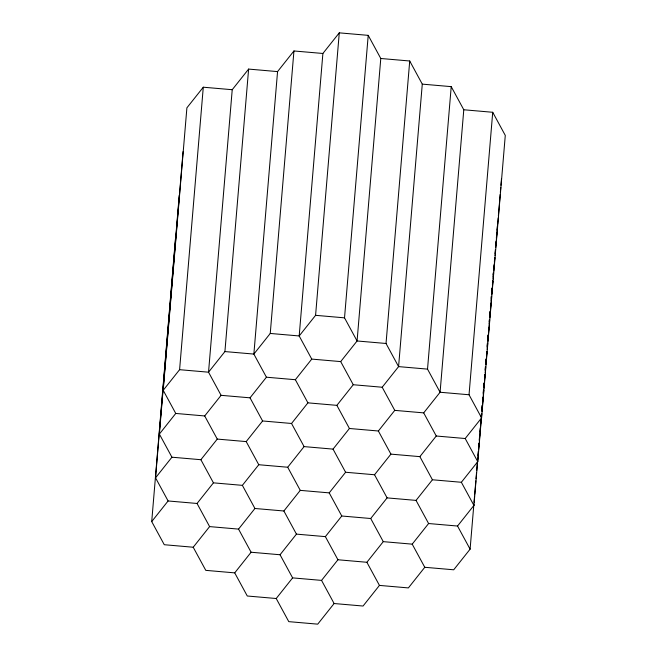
<?xml version="1.0" encoding="UTF-8"?>
<svg xmlns="http://www.w3.org/2000/svg" width="657" height="657" viewBox="0 0 657 657"><rect width="100%" height="100%" fill="white"/><g stroke="black" fill="none" stroke-linecap="round" stroke-linejoin="round"><path stroke-width="0.99" d="M380.781 58.489L357.08 340.975L340.696 361.596L311.755 359.092L299.19 335.957L322.891 53.472L339.275 32.85L368.216 35.355L380.781 58.489L409.722 60.994L422.279 84.129L451.219 86.642L463.785 109.768L492.725 112.281L505.282 135.416L481.589 417.893L465.205 438.523L436.256 436.01L419.872 456.64L390.923 454.127L374.539 474.756L345.598 472.252L329.206 492.873L300.265 490.368L283.881 510.99L254.932 508.485L238.548 529.107L209.608 526.602L193.215 547.232L164.275 544.719L151.718 521.584L175.411 239.107M463.785 109.768L440.083 392.254L423.699 412.875L394.758 410.37L378.366 431L349.425 428.487L333.042 449.117L304.092 446.604L287.709 467.234L258.768 464.729L242.376 485.351L213.435 482.846L197.051 503.467L168.102 500.963L155.545 477.828L179.238 195.351M422.279 84.129L398.585 366.614L382.193 387.236L353.252 384.731L336.869 405.353L307.919 402.848L291.536 423.478L262.595 420.965L246.203 441.594L217.262 439.081L200.878 459.711L171.929 457.206L159.372 434.072L183.073 151.586M311.755 359.092L295.363 379.713L266.422 377.208L250.038 397.83L221.089 395.325L204.705 415.955L175.756 413.442L163.199 390.307L186.9 107.83L203.284 87.209L232.225 89.713L248.617 69.084L277.558 71.597L293.942 50.967L322.891 53.472M163.199 390.307L179.591 369.686L203.284 87.209M232.225 89.713L208.532 372.19L221.089 395.325M179.591 369.686L208.532 372.19L224.916 351.569L248.617 69.084M277.558 71.597L253.865 354.074L266.422 377.208M224.916 351.569L253.865 354.074L270.249 333.452L293.942 50.967M270.249 333.452L299.19 335.957L315.582 315.327L339.275 32.85M481.589 417.893L469.032 394.758L440.083 392.254L427.526 369.119L398.585 366.614L386.029 343.48L357.08 340.975L344.523 317.84L368.216 35.355M386.029 343.48L409.722 60.994M427.526 369.119L451.219 86.642M469.032 394.758L492.725 112.281M193.215 547.232L205.781 570.358L234.721 572.871L247.278 596.006L276.219 598.511L288.784 621.645L317.725 624.15L334.109 603.528L363.058 606.033L379.442 585.403L408.383 587.916L424.775 567.287L453.716 569.791L470.1 549.17L473.869 504.297M474.034 502.26L474.551 496.142M474.724 494.105L475.832 480.842M476.005 478.805L476.522 472.687M476.686 470.65L477.713 458.405M477.976 455.35L478.312 451.269M478.657 447.187L479.002 443.114M479.257 440.05L479.684 434.95M479.938 431.895L480.283 427.814M480.628 423.732L480.965 419.659M481.22 416.595L481.482 413.54M481.909 408.44L482.164 405.377M482.591 400.277L482.764 398.241M483.191 393.141L483.445 390.086M483.872 384.986L484.045 382.941M484.562 376.822L484.726 374.786M485.162 369.686L485.416 366.631M485.843 361.531L486.016 359.486M486.525 353.367L486.697 351.331M487.124 346.231L487.379 343.176M487.806 338.076L488.069 335.013M488.496 329.913L488.668 327.876M489.178 321.758L489.35 319.721M489.777 314.621L490.032 311.558M490.459 306.458L490.722 303.403M491.149 298.303L491.321 296.266M491.748 291.166L492.003 288.103M492.43 283.003L492.602 280.966M493.111 274.848L493.284 272.811M276.219 598.511L292.611 577.881L321.552 580.394L337.936 559.764L366.885 562.277L383.269 541.647L412.21 544.152L428.602 523.53L457.543 526.035L473.927 505.414L478.468 451.359M478.633 449.322L479.15 443.204M479.323 441.167L481.113 419.749M481.285 417.712L481.63 413.631M481.885 410.568L482.312 405.476M482.575 402.413L483.002 397.313M483.256 394.257L483.601 390.176M483.856 387.113L484.193 383.039M484.538 378.958L484.882 374.876M485.219 370.803L485.564 366.721M485.819 363.658L486.246 358.558M486.509 355.503L486.845 351.421M487.19 347.348L487.535 343.266M487.79 340.203L488.217 335.103M488.471 332.048L488.816 327.966M489.161 323.893L489.498 319.811M489.752 316.748L490.188 311.648M490.442 308.593L490.869 303.493M491.124 300.43L491.469 296.356M491.723 293.293L492.15 288.193M492.405 285.138L492.75 281.056M493.095 276.975L493.432 272.901M493.777 268.82L494.121 264.738M494.376 261.683L494.721 257.601M495.058 253.52L495.403 249.446M495.748 245.365L496.084 241.283M496.347 238.228L496.774 233.128M497.029 230.065L497.374 225.992M234.721 572.871L251.105 552.241L280.054 554.754L296.438 534.125L325.379 536.629L341.771 516.008L370.712 518.513L387.096 497.891L416.045 500.396L432.429 479.774L461.37 482.279L477.762 461.649L481.778 413.721M481.951 411.684L483.749 390.266M483.922 388.23L484.349 383.13M484.521 381.093L485.03 374.966M485.203 372.93L485.712 366.811M485.884 364.775L487.001 351.511M487.166 349.475L487.683 343.356M487.855 341.32L489.654 319.902M489.818 317.865L491.617 296.447M491.789 294.41L492.898 281.147M493.07 279.11L493.588 272.992M493.752 270.955L494.869 257.692M495.041 255.655L495.55 249.537M495.723 247.5L497.521 226.082M497.694 224.045L498.203 217.927M498.376 215.882L500.174 194.464M500.347 192.427L500.774 187.327M500.938 185.29L501.455 179.172M159.372 434.072L175.756 413.442M155.545 477.828L171.929 457.206M151.718 521.584L168.102 500.963M315.582 315.327L344.523 317.84M465.205 438.523L477.762 461.649M423.699 412.875L436.256 436.01M461.37 482.279L473.927 505.414M382.193 387.236L394.758 410.37M419.872 456.64L432.429 479.774M457.543 526.035L470.1 549.17M340.696 361.596L353.252 384.731M378.366 431L390.923 454.127M416.045 500.396L428.602 523.53M336.869 405.353L349.425 428.487M374.539 474.756L387.096 497.891M412.21 544.152L424.775 567.287M295.363 379.713L307.919 402.848M333.042 449.117L345.598 472.252M370.712 518.513L383.269 541.647M291.536 423.478L304.092 446.604M329.206 492.873L341.771 516.008M366.885 562.277L379.442 585.403M250.038 397.83L262.595 420.965M287.709 467.234L300.265 490.368M325.379 536.629L337.936 559.764M246.203 441.594L258.768 464.729M283.881 510.99L296.438 534.125M321.552 580.394L334.109 603.528M204.705 415.955L217.262 439.081M242.376 485.351L254.932 508.485M280.054 554.754L292.611 577.881M200.878 459.711L213.435 482.846M238.548 529.107L251.105 552.241M197.051 503.467L209.608 526.602"/></g></svg>
